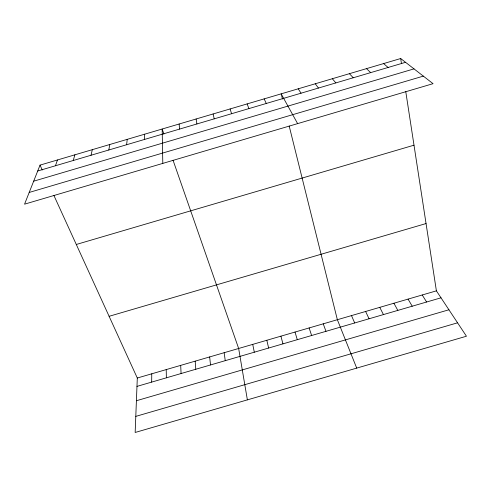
<?xml version="1.0" encoding="UTF-8"?>
<svg xmlns="http://www.w3.org/2000/svg" width="491" height="491" viewBox="0 0 491 491"><rect width="100%" height="100%" fill="white"/><g stroke="black" fill="none" stroke-linecap="round" stroke-linejoin="round"><path stroke-width="0.74" d="M151.67 382.102L151.762 373.804M53.881 195.412L137.302 378.021L135.16 432.473L466.45 336.225L436.395 290.85L405.769 91.614M144.434 139.469L144.685 134.184M126.623 144.728L127.218 139.352M108.818 149.994L109.763 144.507M91.025 155.248L92.32 149.663M73.239 160.502L74.884 154.818M55.471 165.755L57.459 159.968M40.041 165.117L24.55 204.17L433.056 83.673L400.681 58.527L40.041 165.117L42.269 169.996M37.709 171.003L405.56 62.314M33.664 181.197L414.005 68.875M29.202 192.447L423.334 76.123M76.295 244.475L414.005 145.183M109.106 316.302L426.053 223.552M137.302 378.021L436.395 290.85M136.971 386.386L441.01 297.816M136.406 400.736L448.927 309.772M135.792 416.38L457.563 322.814M383.581 63.578L388.111 67.47M366.489 68.63L370.674 72.619M349.408 73.681L353.25 77.768M332.333 78.726L335.838 82.911M315.271 83.771L318.432 88.055M298.221 88.81L301.038 93.198M422.229 294.981L426.605 302.014M408.064 299.105L412.207 306.206M297.62 123.628L281.177 93.842L282.466 99.022M393.911 303.235L397.82 310.398M379.764 307.354L383.434 314.59M365.623 311.478L369.06 318.776M264.146 98.881L266.282 103.466M351.488 315.596L354.692 322.961M356.712 368.109L337.36 319.715L289.181 126.003M247.126 103.908L248.919 108.597M323.238 323.827L325.975 331.327M163.914 134.049L162.165 129.023L162.803 163.393M173.053 160.256L238.651 348.481L247.378 399.87M309.121 327.945L311.625 335.506M230.113 108.941L231.568 113.722M295.017 332.057L297.288 339.686M280.913 336.163L282.951 343.86M266.822 340.269L268.626 348.033M213.112 113.961L214.223 118.847M252.736 344.375L254.307 352.207M196.118 118.988L196.897 123.965M400.681 58.527L401.466 63.64M224.154 352.71L225.252 360.67M209.657 356.932L210.522 364.96M179.135 124.008L179.571 129.084M195.173 361.155L195.799 369.25M180.694 365.372L181.081 373.534M166.222 369.588L166.369 377.818"/></g></svg>
